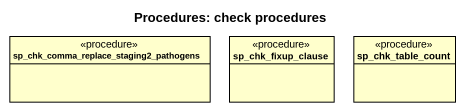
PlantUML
@startuml
title Procedures: check procedures
hide circle
hide empty members
class "sp_chk_comma_replace_staging2_pathogens" as sp_chk_comma_replace <<procedure>>
class sp_chk_fixup_clause <<procedure>>
class sp_chk_table_count <<procedure>>
@enduml
